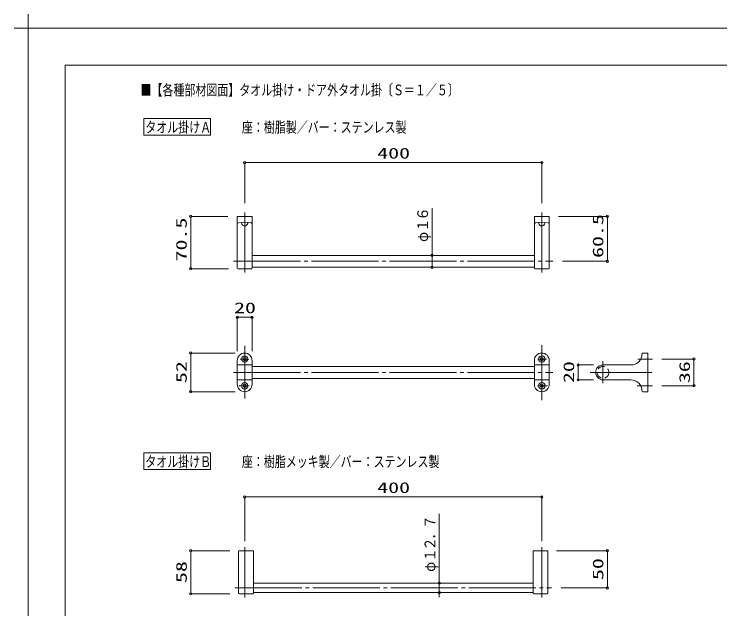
# Model space of a CAD drawing. Units: millimetres on the paper. Extents: x -305 to 305, y -152 to 152.
# Drawn here: x -304.8 to -114.7, y -7.8 to 152.3 of the extents above; entities that cross this region are included whole.
import ezdxf
from ezdxf.enums import TextEntityAlignment as Align

# ---------------------------------------------------------------- set-up
doc = ezdxf.new("R2010")
doc.units = ezdxf.units.MM
doc.linetypes.add('DASHED2', pattern=[3, 2, -1])
doc.linetypes.add('LONG_CHAIN', pattern=[21, 18, -1, 1, -1])
for name, color, linetype, lineweight in [('0-0_0', 7, 'Continuous', 9), ('0-1_VIEW0001', 7, 'Continuous', 9), ('0-2_1図面枠', 7, 'Continuous', 9), ('0-3_図面枠', 3, 'Continuous', 9), ('0-4_DEFPOINTS', 7, 'Continuous', 9)]:
    doc.layers.add(name, color=color, linetype=linetype, lineweight=lineweight)
doc.styles.add('ＭＳ ゴシック', font='')
doc.styles.get('ＭＳ ゴシック').set_extended_font_data('MS Gothic')

# ---------------------------------------------------------------- blocks, each defined once
blk = doc.blocks.new('_ORIGIN')
at = {"layer": '0-0_0'}
blk.add_line((0, 0), (-1, 0), dxfattribs=at)
blk.add_circle((0, 0), 0.5, dxfattribs=at)
blk = doc.blocks.new('グループ-6')
at = {"layer": '0-2_1図面枠'}
for p, q in [((-4200, 2895), (-4200, 3045)), ((-4275, 2970), (-4125, 2970))]:
    blk.add_line(p, q, dxfattribs=at)

msp = doc.modelspace()

# ---------------------------------------------------------------- linework, layer by layer
at = {"layer": '0-1_VIEW0001'}
for p, q in [((-269.874, 119.676), (-269.874, 124.176)), ((-269.874, 124.176), (-251.874, 124.176)), ((-251.874, 119.676), (-251.874, 124.176)), ((-269.874, 119.676), (-251.874, 119.676)), ((-242.685, 101.375), (-242.685, 112.299)), ((-242.085, 112.299), (-163.285, 112.299)), ((-162.685, 101.375), (-162.685, 112.299)), ((-247.225, 97.826), (-257.203, 97.826)), ((-257.203, 97.226), (-257.203, 84.326)), ((-244.685, 97.826), (-244.685, 83.926)), ((-244.685, 97.826), (-240.685, 97.826)), ((-240.685, 97.826), (-240.685, 83.926)), ((-164.685, 97.826), (-164.685, 83.926)), ((-160.685, 97.826), (-164.685, 97.826)), ((-160.685, 97.826), (-160.685, 83.926)), ((-158.145, 97.826), (-145.028, 97.826)), ((-145.028, 97.226), (-145.028, 86.326)), ((-240.685, 87.326), (-164.685, 87.326)), ((-192.249, 84.726), (-192.249, 86.726)), ((-157.145, 85.726), (-145.028, 85.726)), ((-247.025, 83.726), (-257.203, 83.726)), ((-244.485, 83.726), (-240.885, 83.726)), ((-240.685, 84.126), (-164.685, 84.126)), ((-166.997, 84.126), (-192.249, 84.126)), ((-160.885, 83.726), (-164.485, 83.726)), ((-244.685, 61.565), (-244.685, 70.677)), ((-244.085, 70.677), (-241.285, 70.677)), ((-240.685, 61.565), (-240.685, 70.677)), ((-245.225, 61.025), (-257.203, 61.025)), ((-135.71, 60.825), (-135.7, 60.825)), ((-257.203, 60.425), (-257.203, 51.225)), ((-244.685, 59.025), (-244.685, 52.625)), ((-240.685, 59.025), (-240.685, 52.625)), ((-164.685, 59.025), (-164.685, 52.625)), ((-160.685, 59.025), (-160.685, 52.625)), ((-130.371, 59.425), (-121.716, 59.425)), ((-244.485, 57.825), (-240.885, 57.825)), ((-240.685, 57.425), (-164.685, 57.425)), ((-160.885, 57.825), (-164.485, 57.825)), ((-148.75, 57.825), (-152.898, 57.825)), ((-152.898, 57.225), (-152.898, 54.425)), ((-146.21, 57.825), (-138.71, 57.825)), ((-121.716, 58.825), (-121.716, 52.825)), ((-244.485, 53.825), (-240.885, 53.825)), ((-240.685, 54.225), (-164.685, 54.225)), ((-160.885, 53.825), (-164.485, 53.825)), ((-148.75, 53.825), (-152.898, 53.825)), ((-146.21, 53.825), (-138.71, 53.825)), ((-130.371, 52.225), (-121.716, 52.225)), ((-245.225, 50.625), (-257.203, 50.625)), ((-135.71, 50.825), (-135.7, 50.825)), ((-135.51, 50.625), (-134.11, 50.625)), ((-269.874, 29.676), (-269.874, 34.176)), ((-269.874, 34.176), (-251.874, 34.176)), ((-251.874, 29.676), (-251.874, 34.176)), ((-269.874, 29.676), (-251.874, 29.676)), ((-242.685, 10.365), (-242.685, 22.299)), ((-163.285, 22.299), (-242.085, 22.299)), ((-162.685, 10.365), (-162.685, 22.299)), ((-190.288, -0.905), (-190.288, 17.75)), ((-246.665, 7.825), (-257.203, 7.825)), ((-244.325, 7.625), (-244.325, -3.575)), ((-244.125, 7.825), (-240.325, 7.825)), ((-240.325, 7.825), (-240.325, -3.575)), ((-161.245, 7.825), (-165.045, 7.825)), ((-165.045, 7.825), (-165.045, -3.575)), ((-161.045, 7.625), (-161.045, -3.575)), ((-158.705, 7.825), (-145.028, 7.825)), ((-257.203, 7.225), (-257.203, -3.175)), ((-145.028, 7.225), (-145.028, -1.575)), ((-190.288, -0.305), (-190.288, 0.295)), ((-240.325, -0.905), (-165.045, -0.905)), ((-190.288, -3.445), (-190.288, -0.905)), ((-246.665, -3.775), (-257.203, -3.775)), ((-244.125, -3.775), (-240.525, -3.775)), ((-240.325, -3.445), (-165.045, -3.445)), ((-161.245, -3.775), (-164.845, -3.775)), ((-157.505, -2.175), (-145.028, -2.175)), ((-190.288, -4.045), (-190.288, -4.645))]:
    msp.add_line(p, q, dxfattribs=at)
at = {"layer": '0-1_VIEW0001', "linetype": 'LONG_CHAIN'}
for p, q in [((-242.685, 98.826), (-242.685, 82.726)), ((-162.685, 98.826), (-162.685, 82.726)), ((-245.685, 85.726), (-159.685, 85.726)), ((-242.685, 62.95), (-242.685, 48.797)), ((-162.685, 63.129), (-162.685, 48.349)), ((-243.941, 59.425), (-241.598, 59.425)), ((-161.43, 59.425), (-163.773, 59.425)), ((-136.873, 59.425), (-132.911, 59.425)), ((-146.21, 58.839), (-146.21, 52.92)), ((-245.685, 55.825), (-159.685, 55.825)), ((-149.641, 55.825), (-133.099, 55.825)), ((-244.228, 52.225), (-241.519, 52.225)), ((-161.143, 52.225), (-163.851, 52.225)), ((-136.999, 52.225), (-132.911, 52.225)), ((-242.685, 8.825), (-242.685, -4.775)), ((-162.685, 8.825), (-162.685, -4.775)), ((-245.325, -2.175), (-160.045, -2.175))]:
    msp.add_line(p, q, dxfattribs=at)
at = {"layer": '0-1_VIEW0001'}
for points in [[(-166.997, 87.326), (-192.249, 87.326), (-192.249, 100.055)], [(-244.685, 95.88), (-244.608, 95.975), (-244.359, 96.069), (-243.422, 96.202), (-242.685, 96.226), (-241.722, 96.183), (-240.958, 96.054), (-240.719, 95.943), (-240.685, 95.88)], [(-241.836, 96.193), (-241.874, 95.923), (-241.981, 95.659), (-242.088, 95.504), (-242.267, 95.343), (-242.534, 95.227), (-242.685, 95.211), (-242.91, 95.247), (-243.134, 95.363), (-243.267, 95.486), (-243.409, 95.693), (-243.516, 96.011), (-243.535, 96.193)], [(-160.685, 95.88), (-160.763, 95.975), (-161.011, 96.069), (-161.949, 96.202), (-162.685, 96.226), (-163.649, 96.183), (-164.413, 96.054), (-164.652, 95.943), (-164.685, 95.88)], [(-163.535, 96.193), (-163.497, 95.923), (-163.39, 95.659), (-163.283, 95.504), (-163.104, 95.343), (-162.837, 95.227), (-162.685, 95.211), (-162.461, 95.247), (-162.237, 95.363), (-162.104, 95.486), (-161.962, 95.693), (-161.855, 96.011), (-161.836, 96.193)], [(-135.51, 61.025), (-134.11, 61.025), (-134.11, 50.625)]]:
    msp.add_lwpolyline(points, dxfattribs=at)
for centre, radius in [((-242.685, 59.425), 0.85), ((-242.685, 59.425), 0.45), ((-162.685, 59.425), 0.85), ((-162.685, 59.425), 0.45), ((-242.685, 52.225), 0.85), ((-242.685, 52.225), 0.45), ((-162.685, 52.225), 0.85), ((-162.685, 52.225), 0.45)]:
    msp.add_circle(centre, radius, dxfattribs=at)
at = {"layer": '0-1_VIEW0001', "linetype": 'DASHED2'}
msp.add_circle((-146.21, 55.825), 1.6, dxfattribs=at)
at = {"layer": '0-1_VIEW0001'}
for centre, radius, start, end in [((-244.485, 83.926), 0.2, 180, 270), ((-240.885, 83.926), 0.2, 270, 0), ((-164.485, 83.926), 0.2, 180, 270), ((-160.885, 83.926), 0.2, 270, 0), ((-242.685, 59.025), 2, 0, 180), ((-162.685, 59.025), 2, 0, 180), ((-138.71, 60.825), 3, 270, 0), ((-135.51, 60.825), 0.2, 90, 180), ((-244.485, 57.625), 0.2, 90, 180), ((-240.885, 57.625), 0.2, 0, 90), ((-164.485, 57.625), 0.2, 90, 180), ((-160.885, 57.625), 0.2, 0, 90), ((-146.21, 55.825), 2, 90, 270), ((-244.485, 54.025), 0.2, 180, 270), ((-240.885, 54.025), 0.2, 270, 0), ((-164.485, 54.025), 0.2, 180, 270), ((-160.885, 54.025), 0.2, 270, 0), ((-138.71, 50.825), 3, 0, 90), ((-242.685, 52.625), 2, 180, 0), ((-162.685, 52.625), 2, 180, 0), ((-135.51, 50.825), 0.2, 180, 270), ((-244.125, 7.625), 0.2, 90, 180), ((-161.245, 7.625), 0.2, 0, 90), ((-244.125, -3.575), 0.2, 180, 270), ((-240.525, -3.575), 0.2, 270, 0), ((-164.845, -3.575), 0.2, 180, 270), ((-161.245, -3.575), 0.2, 270, 0)]:
    msp.add_arc(centre, radius, start, end, dxfattribs=at)
at = {"layer": '0-3_図面枠'}
msp.add_lwpolyline([(-291.017, -138.498), (108.983, -138.498), (108.983, 138.502), (-291.017, 138.502)], close=True, dxfattribs=at)
at = {"layer": '0-4_DEFPOINTS'}
for p in [(118.983, 148.502), (-301.017, -148.498)]:
    msp.add_line(p, (-301.017, 148.502), dxfattribs=at)

# ---------------------------------------------------------------- block references
at = {"layer": '0-1_VIEW0001', "xscale": 0.6, "yscale": 0.6}
for p, rotation in [((-242.685, 112.299), 180), ((-257.203, 97.826), 90), ((-145.028, 97.826), 90), ((-192.249, 87.326), 90), ((-145.028, 85.726), 270), ((-257.203, 83.726), 270), ((-192.249, 84.126), 270), ((-244.685, 70.677), 180), ((-257.203, 61.025), 90), ((-121.716, 59.425), 90), ((-152.898, 57.825), 90), ((-152.898, 53.825), 270), ((-121.716, 52.225), 270), ((-257.203, 50.625), 270), ((-242.685, 22.299), 180), ((-257.203, 7.825), 90), ((-145.028, 7.825), 90), ((-190.288, -0.905), 270), ((-145.028, -2.175), 270), ((-257.203, -3.775), 270), ((-190.288, -3.445), 90)]:
    msp.add_blockref('_ORIGIN', p, dxfattribs=dict(at, rotation=rotation))
for p in [(-162.685, 112.299), (-240.685, 70.677), (-162.685, 22.299)]:
    msp.add_blockref('_ORIGIN', p, dxfattribs=at)
at = {"layer": '0-2_1図面枠', "xscale": 0.05, "yscale": 0.05}
msp.add_blockref('グループ-6', (-91.017, 0.002), dxfattribs=at)
msp.add_blockref('グループ-6', (-91.017, 0.002), dxfattribs=at)

# ---------------------------------------------------------------- texts
at = {"layer": '0-0_0', "style": 'ＭＳ ゴシック', "width": 0.75}
msp.add_text('■【各種部材図面】タオル掛け・ドア外タオル掛〔Ｓ＝１／５〕', height=2.889, dxfattribs=at).set_placement((-270.735, 129.523), align=Align.BOTTOM_LEFT)
at = {"layer": '0-1_VIEW0001', "style": 'ＭＳ ゴシック'}
for s, width, p in [('タオル掛けＡ', 0.75, (-269.446, 119.497)), ('座：樹脂製／バー：ステンレス製', 0.75, (-243.446, 119.497)), ('400', 1.5, (-207.003, 112.508)), ('20', 1.5, (-245.552, 70.886)), ('タオル掛けＢ', 0.75, (-269.446, 29.497)), ('座：樹脂メッキ製／バー：ステンレス製', 0.75, (-243.446, 29.497)), ('400', 1.5, (-207.002, 22.508))]:
    msp.add_text(s, height=2.889, dxfattribs=dict(at, width=width)).set_placement(p, align=Align.BOTTOM_LEFT)
for s, width, p in [('６', 0.9, (-192.448, 96.675)), ('70.5', 1.5, (-257.418, 85.688)), ('60.5', 1.5, (-145.243, 86.634)), ('１', 0.9, (-192.448, 93.693)), ('φ', 0.9, (-192.448, 90.945)), ('52', 1.5, (-257.412, 52.95)), ('20', 1.5, (-153.106, 52.958)), ('36', 1.5, (-121.925, 52.934)), ('７', 0.9, (-190.488, 13.761)), ('．', 0.9, (-190.488, 10.863)), ('２', 0.9, (-190.488, 7.881)), ('１', 0.9, (-190.488, 4.899)), ('58', 1.5, (-257.412, -0.866)), ('φ', 0.9, (-190.488, 2.151)), ('50', 1.5, (-145.237, -0.066))]:
    msp.add_text(s, height=2.889, rotation=90, dxfattribs=dict(at, width=width)).set_placement(p, align=Align.BOTTOM_LEFT)

doc.saveas('drawing.dxf')
